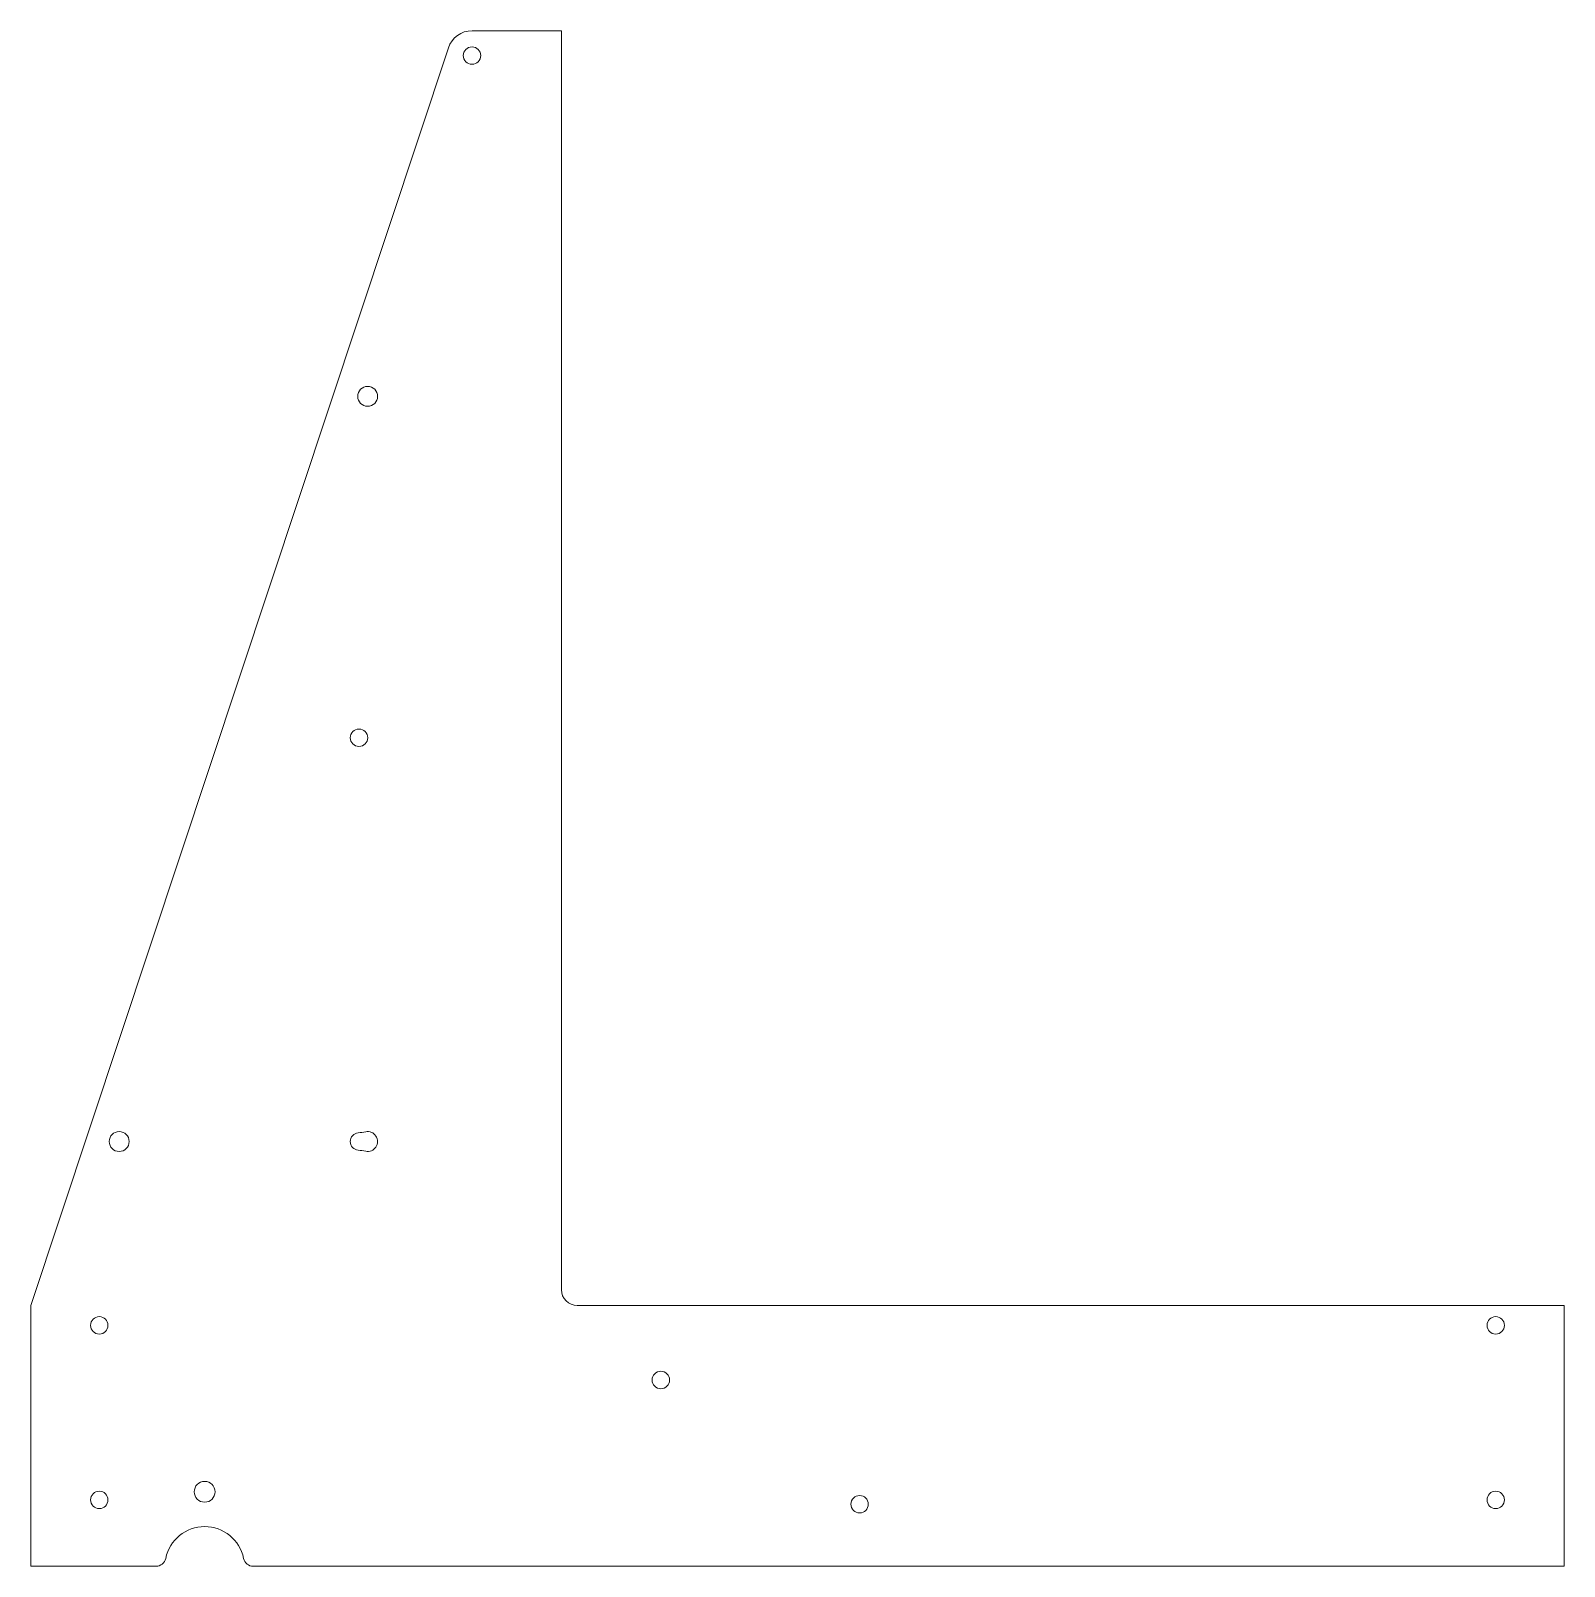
# Model space of a CAD drawing. Header units: millimetres. Extents: x -154 to 154, y -26 to 283.
import ezdxf

# ---------------------------------------------------------------- set-up
doc = ezdxf.new("R2010")
doc.units = ezdxf.units.MM

msp = doc.modelspace()

# ---------------------------------------------------------------- linework, layer by layer
at = {"color": 7, "linetype": 'Continuous', "lineweight": 15}
for p, q in [((-65.5, 282.85), (-47.5, 282.85)), ((-47.5, 282.85), (-47.5, 29.43)), ((-154.3, 26.25), (-70.25, 279.43)), ((-154.3, -26.25), (-154.3, 26.25)), ((-44.33, 26.25), (154.3, 26.25)), ((154.3, 26.25), (154.3, -26.25)), ((-129.1, -26.25), (-154.3, -26.25)), ((154.3, -26.25), (-109.5, -26.25))]:
    msp.add_line(p, q, dxfattribs=at)
for centre, radius in [((-65.5, 277.85), 1.75), ((-86.5, 209.25), 2), ((-88.24, 140.53), 1.75), ((-136.5, 59.25), 2), ((-140.5, 22.25), 1.75), ((140.5, 22.25), 1.75), ((-27.5, 11.25), 1.75), ((-119.3, -11.25), 2.1), ((-140.5, -12.88), 1.75), ((12.5, -13.75), 1.75), ((140.5, -12.88), 1.75)]:
    msp.add_circle(centre, radius, dxfattribs=at)
for centre, radius, start, end in [((-65.5, 277.85), 5, 90, 161.6337), ((-88.24, 59.25), 1.75, 95.1395, 264.8605), ((-89.65, 74.94), 14, 275.1395, 281.3575), ((-86.5, 59.25), 2, 258.6425, 101.3575), ((-89.65, 43.56), 14, 78.6425, 84.8605), ((-44.33, 29.43), 3.18, 180, 270), ((-119.3, -26.25), 8, 11.537, 168.463), ((-129.1, -24.25), 2, 270, 348.463), ((-109.5, -24.25), 2, 191.537, 270)]:
    msp.add_arc(centre, radius, start, end, dxfattribs=at)

doc.saveas('drawing.dxf')
